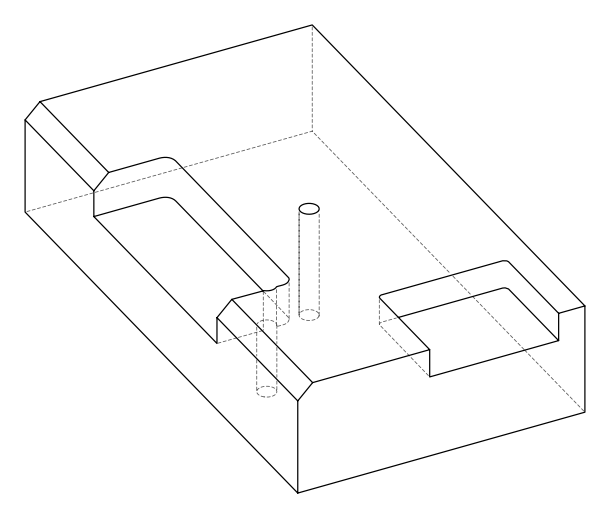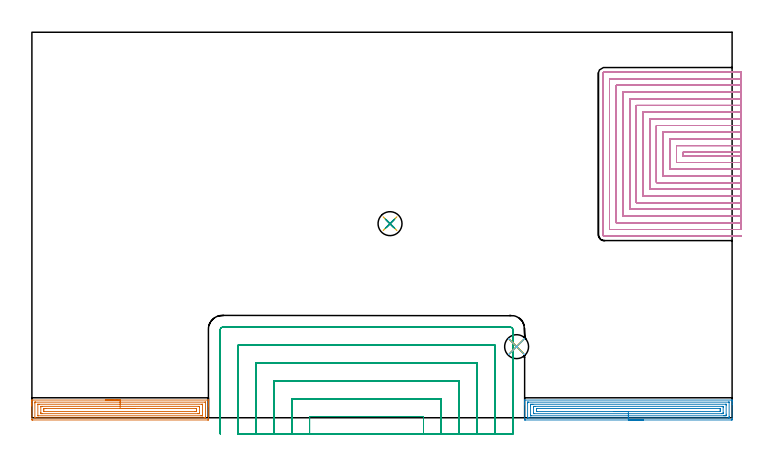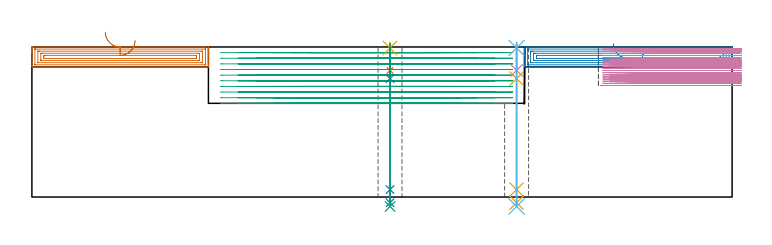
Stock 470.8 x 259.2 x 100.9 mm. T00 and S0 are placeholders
(PLAN: 12 operations, 9 tool changes, 207.2 min)
(1 AREA_MILL | FG_CHAMFER_SURFACE | UGT0205_001 | 5.02 min | 11276 mm3)
(2 AREA_MILL_1 | FG_CHAMFER_SURFACE_1 | UGT0205_001 | 5.86 min | 13143 mm3)
(3 MILL_SLOT | SLOT_PARTIAL_RECTANGULAR | NXT0201_012 | Follow Part, ap 4, ae 75% | 54.57 min | 551823 mm3)
(4 MILL_SLOT_1 | SLOT_PARTIAL_RECTANGULAR_1 | NXT0201_008 | Follow Part, ap 1.5, ae 75% | 139.69 min | 270769 mm3)
(5 SPOT_DRILL | STEP1HOLE | NXT0321_9005460120000 | 0.03 min | 6 mm3)
(6 SPOT_DRILL_1 | STEP1HOLE_1 | NXT0321_9005460120000 | 0.03 min | 0 mm3)
(7 DRILL_BLIND_HOLE_INTO_CENTER | STEP1HOLE | NXT0301_076 | 0.07 min | 1235 mm3)
(8 GUN_DRILL_THROUGH_HOLE | STEP1HOLE | UGT0307_007 | 0.51 min | 6726 mm3)
(9 DRILL_TO_ENLARGE_THROUGH_HOLE | STEP1HOLE | UGT0301_285 | 0.44 min | 12521 mm3)
(10 DRILL_BLIND_HOLE_INTO_CENTER_1 | STEP1HOLE_1 | NXT0301_076 | 0.07 min | 0 mm3)
(11 GUN_DRILL_THROUGH_HOLE_1 | STEP1HOLE_1 | UGT0307_007 | 0.51 min | 4923 mm3)
(12 DRILL_TO_ENLARGE_THROUGH_HOLE_1 | STEP1HOLE_1 | UGT0301_285 | 0.44 min | 8626 mm3)
(TOOL UGT0205_001 | Chamfer Mill 20 x 3 x 45 deg. | D20 FL50 Z2)
(TOOL NXT0201_012 | ENDMILL 16mm [2P460-1600-NA 1630] | D16 FL38 Z6)
(TOOL NXT0201_008 | ENDMILL 6mm [2P460-0600-NA 1630] | D6 FL26 Z6)
(TOOL NXT0321_9005460120000 | NC Spot Drill, 142deg, 12mm, Carbide, Uncoated | D12 PA142 FL30 Z2)
(TOOL NXT0301_076 | Carbide Drill 10.5mm [860.1-1050-032A1-MM 2214] | D10.5 PA140 FL55 Z2)
(TOOL UGT0307_007 | Gun Drill 10 mm | D10 PA130 FL24 Z1)
(TOOL UGT0301_285 | Twist Drill 16.1 mm | D16.1 PA118 FL125 Z2)
(OP 1 AREA_MILL)
G17 G21 G94 G90
T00 M6
G54
G17 G0 G90 X49.35 Y11.9 S1061 M3
G43 Z110.9 H0
G94 G1 X49.388 Z110.028 F250.
X49.502 Z109.163
X49.691 Z108.312
X49.953 Z107.48
X50.287 Z106.674
X50.69 Z105.9
X51.158 Z105.164
X51.69 Z104.472
X52.279 Z103.829
X52.922 Z103.239
X53.614 Z102.708
X54.35 Z102.24
X55.124 Z101.837
X55.93 Z101.503
X56.762 Z101.241
X57.614 Z101.052
X58.478 Z100.938
X59.35 Z100.9
X118.567
X118.691 Y11.897 Z100.888
X118.693 Y11.883 Z100.874
X118.7 Y11.6 Z100.599
Y10.869 Z99.868
Y10.154 Z99.153
Y9.626 Z98.622
Y9.362 Z98.359
Y8.741 Z97.738
Y8.477 Z97.474
Y7.856 Z96.85
Y7.436 Z96.431
Y-0.422 Z88.575
X118.696 Y-0.996 Z88.001
X118.692 Y-1.491 Z87.506
X118.623 Y-1.494 Z87.503
X118.122 Y-1.5 Z87.5
X0.578
X0.19 Y-1.495 Z87.502
X0.01 Y-1.491 Z87.506
X0. Y-1.307 Z87.69
Y7.856 Z96.85
Y8.477 Z97.474
Y8.741 Z97.738
Y9.362 Z98.359
Y9.626 Z98.622
Y10.154 Z99.153
Y10.869 Z99.868
Y11.396 Z100.395
Y11.6 Z100.599
X0.007 Y11.883 Z100.874
X0.009 Y11.897 Z100.888
X0.133 Y11.9 Z100.9
X59.35
Y10.486 Z99.486
X116.367
X116.56 Y10.482 Z99.482
X116.655 Y10.479 Z99.479
X116.691 Y10.475 Z99.475
X116.693 Y10.445 Z99.445
X116.696 Y10.366 Z99.366
X116.7 Y10.155 Z99.155
X116.699 Y0.418 Z89.418
X116.694 Y0.061 Z89.061
X116.69 Y-0.041 Z88.959
X116.683 Y-0.079 Z88.921
X116.664 Y-0.081 Z88.919
X116.557 Y-0.083 Z88.917
X116.341 Y-0.086 Z88.914
X116.316
X2.333
X2.14 Y-0.082 Z88.918
X2.045 Y-0.079 Z88.921
X2.009 Y-0.075 Z88.925
X2.007 Y-0.045 Z88.955
X2.004 Y0.034 Z89.034
X2. Y0.245 Z89.245
X2.001 Y9.982 Z98.982
X2.006 Y10.339 Z99.339
X2.01 Y10.441 Z99.441
X2.017 Y10.479 Z99.479
X2.036 Y10.481 Z99.481
X2.143 Y10.483 Z99.483
X2.359 Y10.486 Z99.486
X2.384
X59.35
Y9.071 Z98.071
X114.228
X114.56 Y9.07 Z98.07
X114.67 Y9.067 Z98.067
X114.682 Y9.065 Z98.065
X114.69 Y9.045 Z98.045
X114.696 Y8.972 Z97.972
X114.699 Y8.88 Z97.88
Y1.521 Z90.521
X114.694 Y1.381 Z90.381
X114.69 Y1.344 Z90.344
X114.68 Y1.335 Z90.335
X114.643 Y1.332 Z90.332
X114.56 Y1.33 Z90.33
X114.002 Y1.329 Z90.329
X113.67
X4.472
X4.14 Y1.33 Z90.33
X4.03 Y1.333 Z90.333
X4.018 Y1.335 Z90.335
X4.01 Y1.355 Z90.355
X4.004 Y1.428 Z90.428
X4.001 Y1.52 Z90.52
Y8.879 Z97.879
X4.006 Y9.019 Z98.019
X4.01 Y9.056 Z98.056
X4.02 Y9.065 Z98.065
X4.057 Y9.068 Z98.068
X4.14 Y9.07 Z98.07
X4.698 Y9.071 Z98.071
X5.03
X59.35
Y7.657 Z96.657
X112.089 Y7.656 Z96.656
X112.627 Y7.652 Z96.652
X112.684 Y7.65 Z96.65
X112.69 Y7.576 Z96.576
X112.695 Y7.401 Z96.401
X112.7 Y7.049 Z96.049
Y6.97 Z95.97
Y3.43 Z92.43
X112.699 Y3.026 Z92.026
X112.697 Y2.825 Z91.825
X112.694 Y2.775 Z91.775
X112.691 Y2.754 Z91.754
X112.676 Y2.75 Z91.75
X112.576 Y2.747 Z91.747
X111.889 Y2.743 Z91.743
X111.689
X6.811
X6.611 Y2.744 Z91.744
X6.073 Y2.748 Z91.748
X6.016 Y2.75 Z91.75
X6.01 Y2.824 Z91.824
X6.005 Y2.999 Z91.999
X6. Y3.351 Z92.351
Y3.43 Z92.43
X6.001 Y7.374 Z96.374
X6.003 Y7.575 Z96.575
X6.006 Y7.625 Z96.625
X6.009 Y7.646 Z96.646
X6.024 Y7.65 Z96.65
X6.124 Y7.653 Z96.653
X6.811 Y7.657 Z96.657
X7.011
X59.35
Y6.243 Z95.243
X110.266 Y6.242 Z95.242
X110.584 Y6.239 Z95.239
X110.672 Y6.236 Z95.236
X110.691 Y6.23 Z95.23
X110.694 Y6.22 Z95.22
X110.698 Y6.169 Z95.169
X110.7 Y6.085 Z95.085
Y5.496 Z94.496
Y5.2 Z94.2
X110.699 Y4.612 Z93.612
X110.694 Y4.315 Z93.315
X110.69 Y4.174 Z93.174
X110.425 Y4.163 Z93.163
X110.265 Y4.159 Z93.159
X110.108 Y4.157 Z93.157
X109.376
X8.433 Y4.158 Z93.158
X8.116 Y4.161 Z93.161
X8.027 Y4.164 Z93.164
X8.009 Y4.17 Z93.17
X8.006 Y4.18 Z93.18
X8.002 Y4.231 Z93.231
X8. Y5.2 Z94.2
X8.001 Y5.788 Z94.788
X8.006 Y6.085 Z95.085
X8.01 Y6.226 Z95.226
X8.275 Y6.237 Z95.237
X8.435 Y6.241 Z95.241
X8.592 Y6.243 Z95.243
X9.324
X59.35
X60.222 Z95.281
X61.086 Z95.395
X61.938 Z95.584
X62.77 Z95.846
X63.576 Z96.18
X64.35 Z96.583
X65.086 Z97.052
X65.778 Z97.583
X66.421 Z98.172
X67.01 Z98.815
X67.542 Z99.507
X68.01 Z100.243
X68.413 Z101.017
X68.747 Z101.823
X69.009 Z102.655
X69.198 Z103.507
X69.312 Z104.372
X69.35 Z105.243
G0 Z110.9
M5
M2
(OP 2 AREA_MILL_1)
G17 G21 G94 G90
T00 M6
G54
G17 G0 G90 X411.05 Y-1.5 S1061 M3
G43 Z110.9 H0
Z97.5
G94 G1 X411.012 Z96.629 F250.
X410.898 Z95.764
X410.709 Z94.912
X410.447 Z94.08
X410.113 Z93.274
X409.71 Z92.5
X409.242 Z91.764
X408.71 Z91.072
X408.121 Z90.429
X407.478 Z89.84
X406.786 Z89.309
X406.05 Z88.84
X405.276 Z88.437
X404.47 Z88.103
X403.638 Z87.841
X402.786 Z87.652
X401.922 Z87.538
X401.05 Z87.5
X331.902
X331.514 Y-1.496 Z87.502
X331.31 Y-1.491 Z87.506
X331.3 Y-1.284 Z87.713
Y8.741 Z97.735
Y9.316 Z98.313
Y9.626 Z98.622
Y10.201 Z99.197
Y10.511 Z99.506
Y11.548 Z100.547
X331.308 Y11.88 Z100.871
X331.31 Y11.897 Z100.888
X331.456 Y11.9 Z100.9
X470.644
X470.79 Y11.897 Z100.888
X470.792 Y11.88 Z100.871
X470.8 Y11.547 Z100.547
Y11.131 Z100.13
Y10.511 Z99.506
Y9.316 Z98.313
Y8.741 Z97.735
Y-0.709 Z88.289
X470.797 Y-0.996 Z88.001
X470.792 Y-1.491 Z87.506
X470.7 Y-1.494 Z87.503
X470.198 Y-1.5 Z87.5
X401.05
Y-0.086 Z88.914
X333.661
X333.466 Y-0.085 Z88.915
X333.368 Y-0.082 Z88.918
X333.322 Y-0.079 Z88.921
X333.31 Y-0.076 Z88.924
X333.308 Y-0.06 Z88.94
X333.303 Y0.04 Z89.04
X333.3 Y0.272 Z89.272
X333.301 Y9.626 Z98.626
X333.302 Y10.007 Z99.007
X333.31 Y10.393 Z99.393
X333.317 Y10.479 Z99.479
X333.362 Y10.481 Z99.481
X333.47 Y10.484 Z99.484
X333.687 Y10.486 Z99.486
X333.712
X468.439
X468.634 Y10.485 Z99.485
X468.732 Y10.482 Z99.482
X468.778 Y10.479 Z99.479
X468.79 Y10.476 Z99.476
X468.792 Y10.46 Z99.46
X468.797 Y10.36 Z99.36
X468.8 Y10.128 Z99.128
X468.799 Y0.774 Z89.774
X468.798 Y0.393 Z89.393
X468.79 Y0.007 Z89.007
X468.783 Y-0.079 Z88.921
X468.738 Y-0.081 Z88.919
X468.63 Y-0.084 Z88.916
X468.413 Y-0.086 Z88.914
X468.388
X401.05
Y1.329 Z90.329
X335.804
X335.471 Y1.33 Z90.33
X335.361 Y1.333 Z90.333
X335.323 Y1.335 Z90.335
X335.31 Y1.34 Z90.34
X335.307 Y1.377 Z90.377
X335.303 Y1.489 Z90.489
X335.301 Y1.659 Z90.659
X335.3 Y1.829 Z90.829
Y8.025 Z97.025
X335.302 Y8.741 Z97.741
X335.304 Y8.906 Z97.906
X335.314 Y9.064 Z98.064
X335.471 Y9.066 Z98.066
X336.031 Y9.07 Z98.07
X336.363 Y9.071 Z98.071
X336.922
X466.296
X466.629 Y9.07 Z98.07
X466.739 Y9.067 Z98.067
X466.777 Y9.065 Z98.065
X466.79 Y9.06 Z98.06
X466.793 Y9.023 Z98.023
X466.797 Y8.911 Z97.911
X466.799 Y8.741 Z97.741
X466.8 Y8.571 Z97.571
Y2.375 Z91.375
X466.798 Y1.659 Z90.659
X466.796 Y1.494 Z90.494
X466.786 Y1.336 Z90.336
X466.629 Y1.334 Z90.334
X466.069 Y1.33 Z90.33
X465.737 Y1.329 Z90.329
X465.178
X401.05
Y2.743 Z91.743
X337.947
X337.397 Y2.748 Z91.748
X337.337 Y2.75 Z91.75
X337.31 Y2.758 Z91.758
X337.308 Y2.802 Z91.802
X337.304 Y2.996 Z91.996
X337.3 Y3.386 Z92.386
Y6.97 Z95.97
X337.304 Y7.391 Z96.391
X337.308 Y7.601 Z96.601
X337.31 Y7.647 Z96.647
X337.358 Y7.651 Z96.651
X337.459 Y7.654 Z96.654
X338.148 Y7.657 Z96.657
X338.348
X464.153
X464.703 Y7.652 Z96.652
X464.763 Y7.65 Z96.65
X464.79 Y7.642 Z96.642
X464.792 Y7.598 Z96.598
X464.796 Y7.404 Z96.404
X464.8 Y7.015 Z96.015
Y3.474 Z92.474
Y3.43 Z92.43
X464.796 Y3.009 Z92.009
X464.792 Y2.799 Z91.799
X464.79 Y2.753 Z91.753
X464.742 Y2.75 Z91.75
X464.641 Y2.746 Z91.746
X463.952 Y2.743 Z91.743
X463.752
X401.05
Y4.157 Z93.157
X339.773
X339.455 Y4.158 Z93.158
X339.364 Y4.161 Z93.161
X339.315 Y4.164 Z93.164
X339.31 Y4.172 Z93.172
X339.304 Y4.225 Z93.225
X339.302 Y4.315 Z93.315
X339.301 Y5.826 Z94.826
X339.306 Y6.085 Z95.085
X339.31 Y6.235 Z95.235
X339.614 Y6.241 Z95.241
X339.774 Y6.242 Z95.242
X462.327 Y6.243 Z95.243
X462.645 Y6.242 Z95.242
X462.735 Y6.239 Z95.239
X462.785 Y6.236 Z95.236
X462.79 Y6.228 Z95.228
X462.796 Y6.175 Z95.175
X462.798 Y6.085 Z95.085
X462.8 Y5.458 Z94.458
Y5.2 Z94.2
X462.799 Y4.574 Z93.574
X462.794 Y4.315 Z93.315
X462.79 Y4.165 Z93.165
X462.486 Y4.16 Z93.16
X462.326 Y4.158 Z93.158
X401.05 Y4.157 Z93.157
X400.178 Z93.195
X399.314 Z93.309
X398.462 Z93.498
X397.63 Z93.76
X396.824 Z94.094
X396.05 Z94.497
X395.314 Z94.965
X394.622 Z95.496
X393.979 Z96.086
X393.39 Z96.729
X392.858 Z97.421
X392.39 Z98.157
X391.987 Z98.931
X391.653 Z99.737
X391.391 Z100.569
X391.202 Z101.42
X391.088 Z102.285
X391.05 Z103.157
G0 Z110.9
M5
M2
(OP 3 MILL_SLOT)
G17 G21 G94 G90
T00 M6
G54
G17 G0 G90 X263.313 Y-11. S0 M3
G43 Z110.9 H1
Z97.11
G94 G1 X263.301 Y-8. F250.
X263.3 Y-7.746 F500.
Y0.8
X186.7
Y-7.746
X186.699 Y-8.
X186.687 Y-11. F250.
X275.317
X275.301 Y-8.
X275.3 Y-7.746 F500.
Y12.8
X174.7
Y-7.746
X174.699 Y-8.
X174.683 Y-11. F250.
X287.322
X287.301 Y-8.
X287.3 Y-7.746 F500.
Y24.8
X162.7
Y-7.746
X162.699 Y-8.
X162.678 Y-11. F250.
X299.333
X299.301 Y-8.
G2 X299.3 Y-7.746 R24. F500.
G1 Y36.8
X150.7
Y-7.746
G2 X150.699 Y-8. R24.
G1 X150.667 Y-11. F250.
X311.366 Y-10.999
X311.303 Y-8.
G2 X311.3 Y-7.746 R12. F500.
G1 Y48.8
X138.7
Y-7.746
G2 X138.697 Y-8. R12.
G1 X138.634 Y-10.999 F250.
X323.3 Y-10.746
Y-7.746
Y59.5 F500.
G3 X322. Y60.8 R1.3
G1 X128.
G3 X126.7 Y59.5 R1.3
G1 Y-7.746
Y-10.746 F250.
G0 X263.3 Y-11. Z93.32
G1 Y-8.
Y0.8 F500.
X186.7
Y-8.
Y-11. F250.
X275.3
Y-8.
Y12.8 F500.
X174.7
Y-8.
Y-11. F250.
X287.3
Y-8.
Y24.8 F500.
X162.7
Y-8.
Y-11. F250.
X299.3
Y-8.
Y36.8 F500.
X150.7
Y-8.
Y-11. F250.
X311.3
Y-8.
Y48.8 F500.
X138.7
Y-8.
Y-11. F250.
X323.3
Y-8.
Y59.5 F500.
G3 X322. Y60.8 R1.3
G1 X128.
G3 X126.7 Y59.5 R1.3
G1 Y-8.
Y-11. F250.
G0 X263.3 Z89.53
G1 Y-8.
Y0.8 F500.
X186.7
Y-8.
Y-11. F250.
X275.3
Y-8.
Y12.8 F500.
X174.7
Y-8.
Y-11. F250.
X287.3
Y-8.
Y24.8 F500.
X162.7
Y-8.
Y-11. F250.
X299.3
Y-8.
Y36.8 F500.
X150.7
Y-8.
Y-11. F250.
X311.3
Y-8.
Y48.8 F500.
X138.7
Y-8.
Y-11. F250.
X323.3
Y-8.
Y59.5 F500.
G3 X322. Y60.8 R1.3
G1 X128.
G3 X126.7 Y59.5 R1.3
G1 Y-8.
Y-11. F250.
G0 X263.3 Z85.74
G1 Y-8.
Y0.8 F500.
X186.7
Y-8.
Y-11. F250.
X275.3
Y-8.
Y12.8 F500.
X174.7
Y-8.
Y-11. F250.
X287.3
Y-8.
Y24.8 F500.
X162.7
Y-8.
Y-11. F250.
X299.3
Y-8.
Y36.8 F500.
X150.7
Y-8.
Y-11. F250.
X311.3
Y-8.
Y48.8 F500.
X138.7
Y-8.
Y-11. F250.
X323.3
Y-8.
Y59.5 F500.
G3 X322. Y60.8 R1.3
G1 X128.
G3 X126.7 Y59.5 R1.3
G1 Y-8.
Y-11. F250.
G0 X263.3 Z81.95
G1 Y-8.
Y0.8 F500.
X186.7
Y-8.
Y-11. F250.
X275.3
Y-8.
Y12.8 F500.
X174.7
Y-8.
Y-11. F250.
X287.3
Y-8.
Y24.8 F500.
X162.7
Y-8.
Y-11. F250.
X299.3
Y-8.
Y36.8 F500.
X150.7
Y-8.
Y-11. F250.
X311.3
Y-8.
Y48.8 F500.
X138.7
Y-8.
Y-11. F250.
X323.3
Y-8.
Y59.5 F500.
G3 X322. Y60.8 R1.3
G1 X128.
G3 X126.7 Y59.5 R1.3
G1 Y-8.
Y-11. F250.
G0 X263.3 Z78.16
G1 Y-8.
Y0.8 F500.
X186.7
Y-8.
Y-11. F250.
X275.3
Y-8.
Y12.8 F500.
X174.7
Y-8.
Y-11. F250.
X287.3
Y-8.
Y24.8 F500.
X162.7
Y-8.
Y-11. F250.
X299.3
Y-8.
Y36.8 F500.
X150.7
Y-8.
Y-11. F250.
X311.3
Y-8.
Y48.8 F500.
X138.7
Y-8.
Y-11. F250.
X323.3
Y-8.
Y59.5 F500.
G3 X322. Y60.8 R1.3
G1 X128.
G3 X126.7 Y59.5 R1.3
G1 Y-8.
Y-11. F250.
G0 X263.3 Z74.37
G1 Y-8.
Y0.8 F500.
X186.7
Y-8.
Y-11. F250.
X275.3
Y-8.
Y12.8 F500.
X174.7
Y-8.
Y-11. F250.
X287.3
Y-8.
Y24.8 F500.
X162.7
Y-8.
Y-11. F250.
X299.3
Y-8.
Y36.8 F500.
X150.7
Y-8.
Y-11. F250.
X311.3
Y-8.
Y48.8 F500.
X138.7
Y-8.
Y-11. F250.
X323.3
Y-8.
Y59.5 F500.
G3 X322. Y60.8 R1.3
G1 X128.
G3 X126.7 Y59.5 R1.3
G1 Y-8.
Y-11. F250.
G0 X263.3 Z70.58
G1 Y-8.
Y0.8 F500.
X186.7
Y-8.
Y-11. F250.
X275.3
Y-8.
Y12.8 F500.
X174.7
Y-8.
Y-11. F250.
X287.3
Y-8.
Y24.8 F500.
X162.7
Y-8.
Y-11. F250.
X299.3
Y-8.
Y36.8 F500.
X150.7
Y-8.
Y-11. F250.
X311.3
Y-8.
Y48.8 F500.
X138.7
Y-8.
Y-11. F250.
X323.3
Y-8.
Y59.5 F500.
G3 X322. Y60.8 R1.3
G1 X128.
G3 X126.7 Y59.5 R1.3
G1 Y-8.
Y-11. F250.
G0 X263.3 Z66.79
G1 Y-8.
Y0.8 F500.
X186.7
Y-8.
Y-11. F250.
X275.3
Y-8.
Y12.8 F500.
X174.7
Y-8.
Y-11. F250.
X287.3
Y-8.
Y24.8 F500.
X162.7
Y-8.
Y-11. F250.
X299.3
Y-8.
Y36.8 F500.
X150.7
Y-8.
Y-11. F250.
X311.3
Y-8.
Y48.8 F500.
X138.7
Y-8.
Y-11. F250.
X323.3
Y-8.
Y59.5 F500.
G3 X322. Y60.8 R1.3
G1 X128.
G3 X126.7 Y59.5 R1.3
G1 Y-8.
Y-11. F250.
G0 X263.3 Z63.
G1 Y-8.
Y0.8 F500.
X186.7
Y-8.
Y-11. F250.
X275.3
Y-8.
Y12.8 F500.
X174.7
Y-8.
Y-11. F250.
X287.3
Y-8.
Y24.8 F500.
X162.7
Y-8.
Y-11. F250.
X299.3
Y-8.
Y36.8 F500.
X150.7
Y-8.
Y-11. F250.
X311.3
Y-8.
Y48.8 F500.
X138.7
Y-8.
Y-11. F250.
X323.3
Y-8.
Y59.5 F500.
G3 X322. Y60.8 R1.3
G1 X128.
G3 X126.7 Y59.5 R1.3
G1 Y-8.
Y-11. F250.
G0 Z110.9
M5
M2
(OP 4 MILL_SLOT_1)
G17 G21 G94 G90
T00 M6
G54
G17 G0 G90 X476.8 Y178.5 S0 M3
G43 Z110.9 H1
Z99.461
G94 G1 X473.8 F250.
X437.9 F500.
Y176.1
X473.8
X476.8 F250.
Y183.
X473.8
X433.4 F500.
Y171.6
X473.8
X476.8 F250.
Y187.5
X473.8
X428.9 F500.
Y167.1
X473.8
X476.8 F250.
Y192.
X473.8
X424.4 F500.
Y162.6
X473.8
X476.8 F250.
Y196.5
X473.8
X419.9 F500.
Y158.1
X473.8
X476.8 F250.
Y201.
X473.8
X415.4 F500.
Y153.6
X473.8
X476.8 F250.
Y205.5
X473.8
X410.9 F500.
Y149.1
X473.8
X476.8 F250.
Y210.
X473.8
X406.4 F500.
Y144.6
X473.8
X476.8 F250.
Y214.5
X473.8
X401.9 F500.
Y140.1
X473.8
X476.8 F250.
Y219.
X473.8
X397.4 F500.
Y135.6
X473.8
X476.8 F250.
Y223.5
X473.8
X392.9 F500.
Y131.1
X473.8
X476.8 F250.
Y228.
X473.8
X388.4 F500.
Y126.6
X473.8
X476.8 F250.
Y232.5
X473.8
X384.8 F500.
G3 X383.9 Y231.6 R0.9
G1 Y123.
G3 X384.8 Y122.1 R0.9
G1 X473.8
X476.8 F250.
G0 Y178.5 Z98.022
G1 X473.8
X437.9 F500.
Y176.1
X473.8
X476.8 F250.
Y183.
X473.8
X433.4 F500.
Y171.6
X473.8
X476.8 F250.
Y187.5
X473.8
X428.9 F500.
Y167.1
X473.8
X476.8 F250.
Y192.
X473.8
X424.4 F500.
Y162.6
X473.8
X476.8 F250.
Y196.5
X473.8
X419.9 F500.
Y158.1
X473.8
X476.8 F250.
Y201.
X473.8
X415.4 F500.
Y153.6
X473.8
X476.8 F250.
Y205.5
X473.8
X410.9 F500.
Y149.1
X473.8
X476.8 F250.
Y210.
X473.8
X406.4 F500.
Y144.6
X473.8
X476.8 F250.
Y214.5
X473.8
X401.9 F500.
Y140.1
X473.8
X476.8 F250.
Y219.
X473.8
X397.4 F500.
Y135.6
X473.8
X476.8 F250.
Y223.5
X473.8
X392.9 F500.
Y131.1
X473.8
X476.8 F250.
Y228.
X473.8
X388.4 F500.
Y126.6
X473.8
X476.8 F250.
Y232.5
X473.8
X384.8 F500.
G3 X383.9 Y231.6 R0.9
G1 Y123.
G3 X384.8 Y122.1 R0.9
G1 X473.8
X476.8 F250.
G0 Y178.5 Z96.583
G1 X473.8
X437.9 F500.
Y176.1
X473.8
X476.8 F250.
Y183.
X473.8
X433.4 F500.
Y171.6
X473.8
X476.8 F250.
Y187.5
X473.8
X428.9 F500.
Y167.1
X473.8
X476.8 F250.
Y192.
X473.8
X424.4 F500.
Y162.6
X473.8
X476.8 F250.
Y196.5
X473.8
X419.9 F500.
Y158.1
X473.8
X476.8 F250.
Y201.
X473.8
X415.4 F500.
Y153.6
X473.8
X476.8 F250.
Y205.5
X473.8
X410.9 F500.
Y149.1
X473.8
X476.8 F250.
Y210.
X473.8
X406.4 F500.
Y144.6
X473.8
X476.8 F250.
Y214.5
X473.8
X401.9 F500.
Y140.1
X473.8
X476.8 F250.
Y219.
X473.8
X397.4 F500.
Y135.6
X473.8
X476.8 F250.
Y223.5
X473.8
X392.9 F500.
Y131.1
X473.8
X476.8 F250.
Y228.
X473.8
X388.4 F500.
Y126.6
X473.8
X476.8 F250.
Y232.5
X473.8
X384.8 F500.
G3 X383.9 Y231.6 R0.9
G1 Y123.
G3 X384.8 Y122.1 R0.9
G1 X473.8
X476.8 F250.
G0 Y178.5 Z95.144
G1 X473.8
X437.9 F500.
Y176.1
X473.8
X476.8 F250.
Y183.
X473.8
X433.4 F500.
Y171.6
X473.8
X476.8 F250.
Y187.5
X473.8
X428.9 F500.
Y167.1
X473.8
X476.8 F250.
Y192.
X473.8
X424.4 F500.
Y162.6
X473.8
X476.8 F250.
Y196.5
X473.8
X419.9 F500.
Y158.1
X473.8
X476.8 F250.
Y201.
X473.8
X415.4 F500.
Y153.6
X473.8
X476.8 F250.
Y205.5
X473.8
X410.9 F500.
Y149.1
X473.8
X476.8 F250.
Y210.
X473.8
X406.4 F500.
Y144.6
X473.8
X476.8 F250.
Y214.5
X473.8
X401.9 F500.
Y140.1
X473.8
X476.8 F250.
Y219.
X473.8
X397.4 F500.
Y135.6
X473.8
X476.8 F250.
Y223.5
X473.8
X392.9 F500.
Y131.1
X473.8
X476.8 F250.
Y228.
X473.8
X388.4 F500.
Y126.6
X473.8
X476.8 F250.
Y232.5
X473.8
X384.8 F500.
G3 X383.9 Y231.6 R0.9
G1 Y123.
G3 X384.8 Y122.1 R0.9
G1 X473.8
X476.8 F250.
G0 Y178.5 Z93.705
G1 X473.8
X437.9 F500.
Y176.1
X473.8
X476.8 F250.
Y183.
X473.8
X433.4 F500.
Y171.6
X473.8
X476.8 F250.
Y187.5
X473.8
X428.9 F500.
Y167.1
X473.8
X476.8 F250.
Y192.
X473.8
X424.4 F500.
Y162.6
X473.8
X476.8 F250.
Y196.5
X473.8
X419.9 F500.
Y158.1
X473.8
X476.8 F250.
Y201.
X473.8
X415.4 F500.
Y153.6
X473.8
X476.8 F250.
Y205.5
X473.8
X410.9 F500.
Y149.1
X473.8
X476.8 F250.
Y210.
X473.8
X406.4 F500.
Y144.6
X473.8
X476.8 F250.
Y214.5
X473.8
X401.9 F500.
Y140.1
X473.8
X476.8 F250.
Y219.
X473.8
X397.4 F500.
Y135.6
X473.8
X476.8 F250.
Y223.5
X473.8
X392.9 F500.
Y131.1
X473.8
X476.8 F250.
Y228.
X473.8
X388.4 F500.
Y126.6
X473.8
X476.8 F250.
Y232.5
X473.8
X384.8 F500.
G3 X383.9 Y231.6 R0.9
G1 Y123.
G3 X384.8 Y122.1 R0.9
G1 X473.8
X476.8 F250.
G0 Y178.5 Z92.267
G1 X473.8
X437.9 F500.
Y176.1
X473.8
X476.8 F250.
Y183.
X473.8
X433.4 F500.
Y171.6
X473.8
X476.8 F250.
Y187.5
X473.8
X428.9 F500.
Y167.1
X473.8
X476.8 F250.
Y192.
X473.8
X424.4 F500.
Y162.6
X473.8
X476.8 F250.
Y196.5
X473.8
X419.9 F500.
Y158.1
X473.8
X476.8 F250.
Y201.
X473.8
X415.4 F500.
Y153.6
X473.8
X476.8 F250.
Y205.5
X473.8
X410.9 F500.
Y149.1
X473.8
X476.8 F250.
Y210.
X473.8
X406.4 F500.
Y144.6
X473.8
X476.8 F250.
Y214.5
X473.8
X401.9 F500.
Y140.1
X473.8
X476.8 F250.
Y219.
X473.8
X397.4 F500.
Y135.6
X473.8
X476.8 F250.
Y223.5
X473.8
X392.9 F500.
Y131.1
X473.8
X476.8 F250.
Y228.
X473.8
X388.4 F500.
Y126.6
X473.8
X476.8 F250.
Y232.5
X473.8
X384.8 F500.
G3 X383.9 Y231.6 R0.9
G1 Y123.
G3 X384.8 Y122.1 R0.9
G1 X473.8
X476.8 F250.
G0 Y178.5 Z90.828
G1 X473.8
X437.9 F500.
Y176.1
X473.8
X476.8 F250.
Y183.
X473.8
X433.4 F500.
Y171.6
X473.8
X476.8 F250.
Y187.5
X473.8
X428.9 F500.
Y167.1
X473.8
X476.8 F250.
Y192.
X473.8
X424.4 F500.
Y162.6
X473.8
X476.8 F250.
Y196.5
X473.8
X419.9 F500.
Y158.1
X473.8
X476.8 F250.
Y201.
X473.8
X415.4 F500.
Y153.6
X473.8
X476.8 F250.
Y205.5
X473.8
X410.9 F500.
Y149.1
X473.8
X476.8 F250.
Y210.
X473.8
X406.4 F500.
Y144.6
X473.8
X476.8 F250.
Y214.5
X473.8
X401.9 F500.
Y140.1
X473.8
X476.8 F250.
Y219.
X473.8
X397.4 F500.
Y135.6
X473.8
X476.8 F250.
Y223.5
X473.8
X392.9 F500.
Y131.1
X473.8
X476.8 F250.
Y228.
X473.8
X388.4 F500.
Y126.6
X473.8
X476.8 F250.
Y232.5
X473.8
X384.8 F500.
G3 X383.9 Y231.6 R0.9
G1 Y123.
G3 X384.8 Y122.1 R0.9
G1 X473.8
X476.8 F250.
G0 Y178.5 Z89.389
G1 X473.8
X437.9 F500.
Y176.1
X473.8
X476.8 F250.
Y183.
X473.8
X433.4 F500.
Y171.6
X473.8
X476.8 F250.
Y187.5
X473.8
X428.9 F500.
Y167.1
X473.8
X476.8 F250.
Y192.
X473.8
X424.4 F500.
Y162.6
X473.8
X476.8 F250.
Y196.5
X473.8
X419.9 F500.
Y158.1
X473.8
X476.8 F250.
Y201.
X473.8
X415.4 F500.
Y153.6
X473.8
X476.8 F250.
Y205.5
X473.8
X410.9 F500.
Y149.1
X473.8
X476.8 F250.
Y210.
X473.8
X406.4 F500.
Y144.6
X473.8
X476.8 F250.
Y214.5
X473.8
X401.9 F500.
Y140.1
X473.8
X476.8 F250.
Y219.
X473.8
X397.4 F500.
Y135.6
X473.8
X476.8 F250.
Y223.5
X473.8
X392.9 F500.
Y131.1
X473.8
X476.8 F250.
Y228.
X473.8
X388.4 F500.
Y126.6
X473.8
X476.8 F250.
Y232.5
X473.8
X384.8 F500.
G3 X383.9 Y231.6 R0.9
G1 Y123.
G3 X384.8 Y122.1 R0.9
G1 X473.8
X476.8 F250.
G0 Y178.5 Z87.95
G1 X473.8
X437.9 F500.
Y176.1
X473.8
X476.8 F250.
Y183.
X473.8
X433.4 F500.
Y171.6
X473.8
X476.8 F250.
Y187.5
X473.8
X428.9 F500.
Y167.1
X473.8
X476.8 F250.
Y192.
X473.8
X424.4 F500.
Y162.6
X473.8
X476.8 F250.
Y196.5
X473.8
X419.9 F500.
Y158.1
X473.8
X476.8 F250.
Y201.
X473.8
X415.4 F500.
Y153.6
X473.8
X476.8 F250.
Y205.5
X473.8
X410.9 F500.
Y149.1
X473.8
X476.8 F250.
Y210.
X473.8
X406.4 F500.
Y144.6
X473.8
X476.8 F250.
Y214.5
X473.8
X401.9 F500.
Y140.1
X473.8
X476.8 F250.
Y219.
X473.8
X397.4 F500.
Y135.6
X473.8
X476.8 F250.
Y223.5
X473.8
X392.9 F500.
Y131.1
X473.8
X476.8 F250.
Y228.
X473.8
X388.4 F500.
Y126.6
X473.8
X476.8 F250.
Y232.5
X473.8
X384.8 F500.
G3 X383.9 Y231.6 R0.9
G1 Y123.
G3 X384.8 Y122.1 R0.9
G1 X473.8
X476.8 F250.
G0 Y178.5 Z86.511
G1 X473.8
X437.9 F500.
Y176.1
X473.8
X476.8 F250.
Y183.
X473.8
X433.4 F500.
Y171.6
X473.8
X476.8 F250.
Y187.5
X473.8
X428.9 F500.
Y167.1
X473.8
X476.8 F250.
Y192.
X473.8
X424.4 F500.
Y162.6
X473.8
X476.8 F250.
Y196.5
X473.8
X419.9 F500.
Y158.1
X473.8
X476.8 F250.
Y201.
X473.8
X415.4 F500.
Y153.6
X473.8
X476.8 F250.
Y205.5
X473.8
X410.9 F500.
Y149.1
X473.8
X476.8 F250.
Y210.
X473.8
X406.4 F500.
Y144.6
X473.8
X476.8 F250.
Y214.5
X473.8
X401.9 F500.
Y140.1
X473.8
X476.8 F250.
Y219.
X473.8
X397.4 F500.
Y135.6
X473.8
X476.8 F250.
Y223.5
X473.8
X392.9 F500.
Y131.1
X473.8
X476.8 F250.
Y228.
X473.8
X388.4 F500.
Y126.6
X473.8
X476.8 F250.
Y232.5
X473.8
X384.8 F500.
G3 X383.9 Y231.6 R0.9
G1 Y123.
G3 X384.8 Y122.1 R0.9
G1 X473.8
X476.8 F250.
G0 Y178.5 Z85.072
G1 X473.8
X437.9 F500.
Y176.1
X473.8
X476.8 F250.
Y183.
X473.8
X433.4 F500.
Y171.6
X473.8
X476.8 F250.
Y187.5
X473.8
X428.9 F500.
Y167.1
X473.8
X476.8 F250.
Y192.
X473.8
X424.4 F500.
Y162.6
X473.8
X476.8 F250.
Y196.5
X473.8
X419.9 F500.
Y158.1
X473.8
X476.8 F250.
Y201.
X473.8
X415.4 F500.
Y153.6
X473.8
X476.8 F250.
Y205.5
X473.8
X410.9 F500.
Y149.1
X473.8
X476.8 F250.
Y210.
X473.8
X406.4 F500.
Y144.6
X473.8
X476.8 F250.
Y214.5
X473.8
X401.9 F500.
Y140.1
X473.8
X476.8 F250.
Y219.
X473.8
X397.4 F500.
Y135.6
X473.8
X476.8 F250.
Y223.5
X473.8
X392.9 F500.
Y131.1
X473.8
X476.8 F250.
Y228.
X473.8
X388.4 F500.
Y126.6
X473.8
X476.8 F250.
Y232.5
X473.8
X384.8 F500.
G3 X383.9 Y231.6 R0.9
G1 Y123.
G3 X384.8 Y122.1 R0.9
G1 X473.8
X476.8 F250.
G0 Y178.5 Z83.633
G1 X473.8
X437.9 F500.
Y176.1
X473.8
X476.8 F250.
Y183.
X473.8
X433.4 F500.
Y171.6
X473.8
X476.8 F250.
Y187.5
X473.8
X428.9 F500.
Y167.1
X473.8
X476.8 F250.
Y192.
X473.8
X424.4 F500.
Y162.6
X473.8
X476.8 F250.
Y196.5
X473.8
X419.9 F500.
Y158.1
X473.8
X476.8 F250.
Y201.
X473.8
X415.4 F500.
Y153.6
X473.8
X476.8 F250.
Y205.5
X473.8
X410.9 F500.
Y149.1
X473.8
X476.8 F250.
Y210.
X473.8
X406.4 F500.
Y144.6
X473.8
X476.8 F250.
Y214.5
X473.8
X401.9 F500.
Y140.1
X473.8
X476.8 F250.
Y219.
X473.8
X397.4 F500.
Y135.6
X473.8
X476.8 F250.
Y223.5
X473.8
X392.9 F500.
Y131.1
X473.8
X476.8 F250.
Y228.
X473.8
X388.4 F500.
Y126.6
X473.8
X476.8 F250.
Y232.5
X473.8
X384.8 F500.
G3 X383.9 Y231.6 R0.9
G1 Y123.
G3 X384.8 Y122.1 R0.9
G1 X473.8
X476.8 F250.
G0 Y178.5 Z82.194
G1 X473.8
X437.9 F500.
Y176.1
X473.8
X476.8 F250.
Y183.
X473.8
X433.4 F500.
Y171.6
X473.8
X476.8 F250.
Y187.5
X473.8
X428.9 F500.
Y167.1
X473.8
X476.8 F250.
Y192.
X473.8
X424.4 F500.
Y162.6
X473.8
X476.8 F250.
Y196.5
X473.8
X419.9 F500.
Y158.1
X473.8
X476.8 F250.
Y201.
X473.8
X415.4 F500.
Y153.6
X473.8
X476.8 F250.
Y205.5
X473.8
X410.9 F500.
Y149.1
X473.8
X476.8 F250.
Y210.
X473.8
X406.4 F500.
Y144.6
X473.8
X476.8 F250.
Y214.5
X473.8
X401.9 F500.
Y140.1
X473.8
X476.8 F250.
Y219.
X473.8
X397.4 F500.
Y135.6
X473.8
X476.8 F250.
Y223.5
X473.8
X392.9 F500.
Y131.1
X473.8
X476.8 F250.
Y228.
X473.8
X388.4 F500.
Y126.6
X473.8
X476.8 F250.
Y232.5
X473.8
X384.8 F500.
G3 X383.9 Y231.6 R0.9
G1 Y123.
G3 X384.8 Y122.1 R0.9
G1 X473.8
X476.8 F250.
G0 Y178.5 Z80.756
G1 X473.8
X437.9 F500.
Y176.1
X473.8
X476.8 F250.
Y183.
X473.8
X433.4 F500.
Y171.6
X473.8
X476.8 F250.
Y187.5
X473.8
X428.9 F500.
Y167.1
X473.8
X476.8 F250.
Y192.
X473.8
X424.4 F500.
Y162.6
X473.8
X476.8 F250.
Y196.5
X473.8
X419.9 F500.
Y158.1
X473.8
X476.8 F250.
Y201.
X473.8
X415.4 F500.
Y153.6
X473.8
X476.8 F250.
Y205.5
X473.8
X410.9 F500.
Y149.1
X473.8
X476.8 F250.
Y210.
X473.8
X406.4 F500.
Y144.6
X473.8
X476.8 F250.
Y214.5
X473.8
X401.9 F500.
Y140.1
X473.8
X476.8 F250.
Y219.
X473.8
X397.4 F500.
Y135.6
X473.8
X476.8 F250.
Y223.5
X473.8
X392.9 F500.
Y131.1
X473.8
X476.8 F250.
Y228.
X473.8
X388.4 F500.
Y126.6
X473.8
X476.8 F250.
Y232.5
X473.8
X384.8 F500.
G3 X383.9 Y231.6 R0.9
G1 Y123.
G3 X384.8 Y122.1 R0.9
G1 X473.8
X476.8 F250.
G0 Y178.5 Z79.317
G1 X473.8
X437.9 F500.
Y176.1
X473.8
X476.8 F250.
Y183.
X473.8
X433.4 F500.
Y171.6
X473.8
X476.8 F250.
Y187.5
X473.8
X428.9 F500.
Y167.1
X473.8
X476.8 F250.
Y192.
X473.8
X424.4 F500.
Y162.6
X473.8
X476.8 F250.
Y196.5
X473.8
X419.9 F500.
Y158.1
X473.8
X476.8 F250.
Y201.
X473.8
X415.4 F500.
Y153.6
X473.8
X476.8 F250.
Y205.5
X473.8
X410.9 F500.
Y149.1
X473.8
X476.8 F250.
Y210.
X473.8
X406.4 F500.
Y144.6
X473.8
X476.8 F250.
Y214.5
X473.8
X401.9 F500.
Y140.1
X473.8
X476.8 F250.
Y219.
X473.8
X397.4 F500.
Y135.6
X473.8
X476.8 F250.
Y223.5
X473.8
X392.9 F500.
Y131.1
X473.8
X476.8 F250.
Y228.
X473.8
X388.4 F500.
Y126.6
X473.8
X476.8 F250.
Y232.5
X473.8
X384.8 F500.
G3 X383.9 Y231.6 R0.9
G1 Y123.
G3 X384.8 Y122.1 R0.9
G1 X473.8
X476.8 F250.
G0 Y178.5 Z77.878
G1 X473.8
X437.9 F500.
Y176.1
X473.8
X476.8 F250.
Y183.
X473.8
X433.4 F500.
Y171.6
X473.8
X476.8 F250.
Y187.5
X473.8
X428.9 F500.
Y167.1
X473.8
X476.8 F250.
Y192.
X473.8
X424.4 F500.
Y162.6
X473.8
X476.8 F250.
Y196.5
X473.8
X419.9 F500.
Y158.1
X473.8
X476.8 F250.
Y201.
X473.8
X415.4 F500.
Y153.6
X473.8
X476.8 F250.
Y205.5
X473.8
X410.9 F500.
Y149.1
X473.8
X476.8 F250.
Y210.
X473.8
X406.4 F500.
Y144.6
X473.8
X476.8 F250.
Y214.5
X473.8
X401.9 F500.
Y140.1
X473.8
X476.8 F250.
Y219.
X473.8
X397.4 F500.
Y135.6
X473.8
X476.8 F250.
Y223.5
X473.8
X392.9 F500.
Y131.1
X473.8
X476.8 F250.
Y228.
X473.8
X388.4 F500.
Y126.6
X473.8
X476.8 F250.
Y232.5
X473.8
X384.8 F500.
G3 X383.9 Y231.6 R0.9
G1 Y123.
G3 X384.8 Y122.1 R0.9
G1 X473.8
X476.8 F250.
G0 Y178.5 Z76.439
G1 X473.8
X437.9 F500.
Y176.1
X473.8
X476.8 F250.
Y183.
X473.8
X433.4 F500.
Y171.6
X473.8
X476.8 F250.
Y187.5
X473.8
X428.9 F500.
Y167.1
X473.8
X476.8 F250.
Y192.
X473.8
X424.4 F500.
Y162.6
X473.8
X476.8 F250.
Y196.5
X473.8
X419.9 F500.
Y158.1
X473.8
X476.8 F250.
Y201.
X473.8
X415.4 F500.
Y153.6
X473.8
X476.8 F250.
Y205.5
X473.8
X410.9 F500.
Y149.1
X473.8
X476.8 F250.
Y210.
X473.8
X406.4 F500.
Y144.6
X473.8
X476.8 F250.
Y214.5
X473.8
X401.9 F500.
Y140.1
X473.8
X476.8 F250.
Y219.
X473.8
X397.4 F500.
Y135.6
X473.8
X476.8 F250.
Y223.5
X473.8
X392.9 F500.
Y131.1
X473.8
X476.8 F250.
Y228.
X473.8
X388.4 F500.
Y126.6
X473.8
X476.8 F250.
Y232.5
X473.8
X384.8 F500.
G3 X383.9 Y231.6 R0.9
G1 Y123.
G3 X384.8 Y122.1 R0.9
G1 X473.8
X476.8 F250.
G0 Y178.5 Z75.
G1 X473.8
X437.9 F500.
Y176.1
X473.8
X476.8 F250.
Y183.
X473.8
X433.4 F500.
Y171.6
X473.8
X476.8 F250.
Y187.5
X473.8
X428.9 F500.
Y167.1
X473.8
X476.8 F250.
Y192.
X473.8
X424.4 F500.
Y162.6
X473.8
X476.8 F250.
Y196.5
X473.8
X419.9 F500.
Y158.1
X473.8
X476.8 F250.
Y201.
X473.8
X415.4 F500.
Y153.6
X473.8
X476.8 F250.
Y205.5
X473.8
X410.9 F500.
Y149.1
X473.8
X476.8 F250.
Y210.
X473.8
X406.4 F500.
Y144.6
X473.8
X476.8 F250.
Y214.5
X473.8
X401.9 F500.
Y140.1
X473.8
X476.8 F250.
Y219.
X473.8
X397.4 F500.
Y135.6
X473.8
X476.8 F250.
Y223.5
X473.8
X392.9 F500.
Y131.1
X473.8
X476.8 F250.
Y228.
X473.8
X388.4 F500.
Y126.6
X473.8
X476.8 F250.
Y232.5
X473.8
X384.8 F500.
G3 X383.9 Y231.6 R0.9
G1 Y123.
G3 X384.8 Y122.1 R0.9
G1 X473.8
X476.8 F250.
G0 Z110.9
M5
M2
(OP 5 SPOT_DRILL)
G17 G21 G94 G90
T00 M6
G54
G17 G0 G90 X240.8 Y130.5 S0 M3
G43 Z110.9 H0
G94 G81 G98 Z100.198 F250. R103.9
G80
M5
M2
(OP 6 SPOT_DRILL_1)
G17 G21 G94 G90
T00 M6
G54
G17 G0 G90 X325.9 Y47.8 S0 M3
G43 Z110.9 H0
G94 G81 G98 Z100.207 F250. R103.9
G80
M5
M2
(OP 7 DRILL_BLIND_HOLE_INTO_CENTER)
G17 G21 G94 G90
T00 M6
G54
G17 G0 G90 X240.8 Y130.5 S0 M3
G43 Z110.9 H1
G94 G81 G98 Z85.15 F250. R102.9
G80
M5
M2
(OP 8 GUN_DRILL_THROUGH_HOLE)
G17 G21 G94 G90
T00 M6
G54
G17 G0 G90 X240.8 Y130.5 M8
G43 Z110.9 H0
Z97.361
S716 M3
G94 G1 Z79.638 F125. M26
G4 X.084
Z5. F250.
G4 X.084
Z-3.832 F125.
G4 X.084
M5
M9
G0 Z97.361
Z110.9
M2
(OP 9 DRILL_TO_ENLARGE_THROUGH_HOLE)
G17 G21 G94 G90
T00 M6
G54
G17 G0 G90 X240.8 Y130.5 S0 M3
G43 Z110.9 H0
G94 G73 G98 Z-6.337 F250. Q15.32 R102.9
G80
M5
M2
(OP 10 DRILL_BLIND_HOLE_INTO_CENTER_1)
G17 G21 G94 G90
T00 M6
G54
G17 G0 G90 X325.9 Y47.8 S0 M3
G43 Z110.9 H1
G94 G81 G98 Z85.15 F250. R102.9
G80
M5
M2
(OP 11 GUN_DRILL_THROUGH_HOLE_1)
G17 G21 G94 G90
T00 M6
G54
G17 G0 G90 X325.9 Y47.8 M8
G43 Z110.9 H0
Z97.234
S716 M3
G94 G1 Z79.638 F125. M26
G4 X.084
Z5. F250.
G4 X.084
Z-3.832 F125.
G4 X.084
M5
M9
G0 Z97.234
Z110.9
M2
(OP 12 DRILL_TO_ENLARGE_THROUGH_HOLE_1)
G17 G21 G94 G90
T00 M6
G54
G17 G0 G90 X325.9 Y47.8 S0 M3
G43 Z110.9 H0
G94 G73 G98 Z-6.337 F250. Q15.32 R102.9
G80
M5
M2
